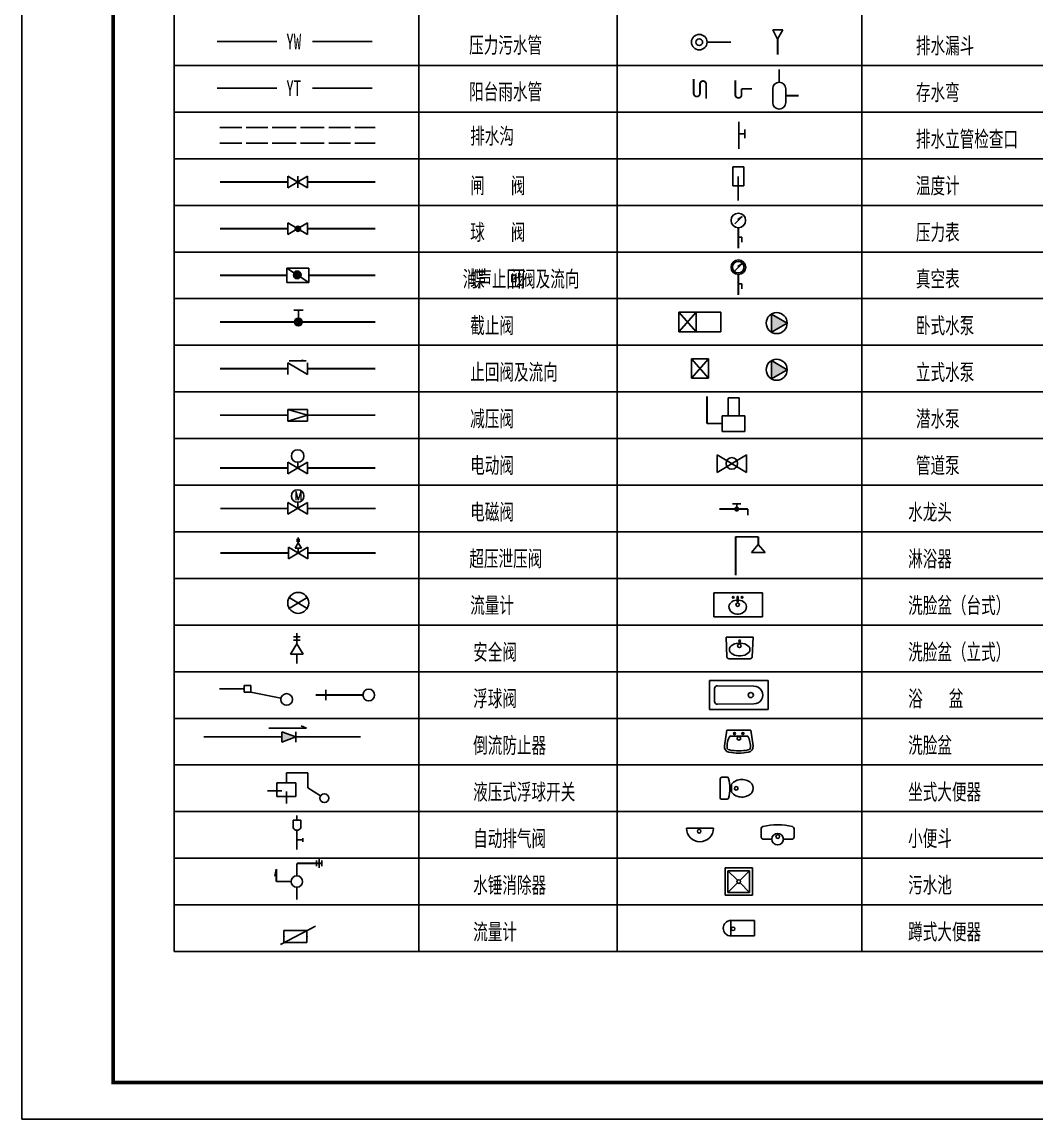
# Model space of a CAD drawing. Extents: x 27938 to 1507990, y 110129 to 923079.
# Drawn here: x 606451 to 634259, y 660457 to 690524 of the extents above; entities that cross this region are included whole.
import ezdxf
from ezdxf.enums import TextEntityAlignment as Align

# ---------------------------------------------------------------- set-up
doc = ezdxf.new("R2010")
doc.units = 0
doc.header["$LTSCALE"] = 1000
doc.header["$MEASUREMENT"] = 0
doc.layers.add('0s-水标注', color=7, linetype='Continuous')
doc.layers.add('图框', color=140, linetype='Continuous')
doc.layers.add('yichutu', color=7, linetype='Continuous', true_color=0xffffff, plot=False)
doc.styles.add('HZ', font='txt', dxfattribs={"bigfont": 'hztxt'})
doc.styles.add('ST', font='', dxfattribs={"width": 0.8})
doc.styles.get('ST').set_extended_font_data('SimSun')

# ---------------------------------------------------------------- blocks, each defined once
blk = doc.blocks.new('*X145')
at = {"color": 0, "linetype": 'Continuous'}
for p, q in [((-98904, -74050), (-98859, -74050)), ((-98903, -74040), (-98849, -74040)), ((-98894, -74060), (-98869, -74060)), ((-98888, -74030), (-98839, -74030)), ((-98884, -74070), (-98879, -74070)), ((-98873, -74020), (-98829, -74020)), ((-98858, -74010), (-98819, -74010)), ((-98843, -74000), (-98809, -74000)), ((-98828, -73990), (-98799, -73990)), ((-98813, -73980), (-98789, -73980)), ((-98798, -73970), (-98779, -73970)), ((-98783, -73960), (-98769, -73960)), ((-98768, -73950), (-98759, -73950)), ((-98753, -73940), (-98749, -73940))]:
    blk.add_line(p, q, dxfattribs=at)
blk = doc.blocks.new('*X149')
at = {"color": 0, "linetype": 'Continuous'}
for p, q in [((-73009, -33067), (-72910, -33067)), ((-73009, -33068), (-72909, -33068)), ((-73009, -33069), (-72909, -33069)), ((-73009, -33070), (-72909, -33070)), ((-73009, -33071), (-72909, -33071)), ((-73009, -33072), (-72909, -33072)), ((-73009, -33073), (-72909, -33073)), ((-73008, -33062), (-72911, -33062)), ((-73008, -33063), (-72910, -33063)), ((-73008, -33064), (-72910, -33064)), ((-73008, -33065), (-72910, -33065)), ((-73008, -33066), (-72910, -33066)), ((-73007, -33059), (-72911, -33059)), ((-73007, -33060), (-72911, -33060)), ((-73007, -33061), (-72911, -33061)), ((-73006, -33056), (-72912, -33056)), ((-73006, -33057), (-72912, -33057)), ((-73006, -33058), (-72912, -33058)), ((-73005, -33054), (-72913, -33054)), ((-73005, -33055), (-72913, -33055)), ((-73004, -33052), (-72914, -33052)), ((-73004, -33053), (-72914, -33053)), ((-73003, -33050), (-72915, -33050)), ((-73003, -33051), (-72915, -33051)), ((-73002, -33048), (-72916, -33048)), ((-73002, -33049), (-72916, -33049)), ((-73001, -33047), (-72917, -33047)), ((-73000, -33045), (-72918, -33045)), ((-73000, -33046), (-72918, -33046)), ((-72999, -33044), (-72919, -33044)), ((-72998, -33043), (-72920, -33043)), ((-72997, -33041), (-72922, -33041)), ((-72997, -33042), (-72921, -33042)), ((-72996, -33040), (-72922, -33040)), ((-72995, -33039), (-72923, -33039)), ((-72994, -33038), (-72924, -33038)), ((-72993, -33037), (-72926, -33037)), ((-72991, -33036), (-72927, -33036)), ((-72990, -33035), (-72928, -33035)), ((-72989, -33034), (-72929, -33034)), ((-72988, -33033), (-72931, -33033)), ((-72986, -33032), (-72932, -33032)), ((-72984, -33031), (-72934, -33031)), ((-72983, -33030), (-72936, -33030)), ((-72981, -33029), (-72937, -33029)), ((-72978, -33028), (-72940, -33028)), ((-72976, -33027), (-72942, -33027)), ((-72973, -33026), (-72945, -33026)), ((-72968, -33025), (-72950, -33025)), ((-73009, -33074), (-72909, -33074)), ((-73009, -33075), (-72909, -33075)), ((-73009, -33076), (-72909, -33076)), ((-73009, -33077), (-72909, -33077)), ((-73009, -33078), (-72909, -33078)), ((-73009, -33079), (-72909, -33079)), ((-73009, -33080), (-72909, -33080)), ((-73009, -33081), (-72910, -33081)), ((-73008, -33082), (-72910, -33082)), ((-73008, -33083), (-72910, -33083)), ((-73008, -33084), (-72910, -33084)), ((-73008, -33085), (-72910, -33085)), ((-73008, -33086), (-72910, -33086)), ((-73007, -33087), (-72911, -33087)), ((-73007, -33088), (-72911, -33088)), ((-73007, -33089), (-72911, -33089)), ((-73006, -33090), (-72912, -33090)), ((-73006, -33091), (-72912, -33091)), ((-73006, -33092), (-72912, -33092)), ((-73005, -33093), (-72913, -33093)), ((-73005, -33094), (-72913, -33094)), ((-73004, -33095), (-72914, -33095)), ((-73004, -33096), (-72914, -33096)), ((-73004, -33097), (-72915, -33097)), ((-73003, -33098), (-72915, -33098)), ((-73002, -33099), (-72916, -33099)), ((-73002, -33100), (-72916, -33100)), ((-73001, -33101), (-72917, -33101)), ((-73001, -33102), (-72918, -33102)), ((-73000, -33103), (-72918, -33103)), ((-72999, -33104), (-72919, -33104)), ((-72998, -33105), (-72920, -33105)), ((-72998, -33106), (-72921, -33106)), ((-72997, -33107), (-72921, -33107)), ((-72996, -33108), (-72922, -33108)), ((-72995, -33109), (-72923, -33109)), ((-72994, -33110), (-72924, -33110)), ((-72993, -33111), (-72925, -33111)), ((-72992, -33112), (-72926, -33112)), ((-72990, -33113), (-72928, -33113)), ((-72989, -33114), (-72929, -33114)), ((-72988, -33115), (-72930, -33115)), ((-72986, -33116), (-72932, -33116)), ((-72985, -33117), (-72933, -33117)), ((-72983, -33118), (-72935, -33118)), ((-72981, -33119), (-72937, -33119)), ((-72979, -33120), (-72939, -33120)), ((-72976, -33121), (-72942, -33121)), ((-72973, -33122), (-72945, -33122)), ((-72970, -33123), (-72949, -33123)), ((-72962, -33124), (-72956, -33124))]:
    blk.add_line(p, q, dxfattribs=at)
blk = doc.blocks.new('$VALVE$00000609')
for p, q in [((-344, -179), (459, 239)), ((263, 138), (-264, 138)), ((-264, 138), (-264, -137)), ((263, -137), (263, 138)), ((-264, -137), (263, -137))]:
    blk.add_line(p, q)
blk.add_lwpolyline([(459, 239, 0, 20, 0), (305, 171, 50, 50, 0)], format="xyseb")
for p in [(-264, 0), (263, 0)]:
    blk.add_point(p)
blk = doc.blocks.new('TK')
at = {"layer": '图框'}
blk.add_lwpolyline([(465375, 548714), (549475, 548714), (549475, 489314), (465375, 489314)], close=True, dxfattribs=at)
blk.add_lwpolyline([(465375, 548714), (549475, 548714), (549475, 489314), (465375, 489314)], close=True, dxfattribs=at)
at = {"layer": '图框', "const_width": 100}
blk.add_lwpolyline([(548475, 490314), (548475, 547714), (467875, 547714), (467875, 490314)], close=True, dxfattribs=at)
blk = doc.blocks.new('yct-841-594-84100-59399.9999999999-100-1000.0')
at = {"layer": 'yichutu', "color": 7, "true_color": 0xffffff}
blk.add_lwpolyline([(0, 0), (0, 59400), (84100, 59400), (84100, 0)], close=True, dxfattribs=at)

msp = doc.modelspace()

# ---------------------------------------------------------------- hatches: boundary and pattern name
at = {"layer": '0s-水标注', "ltscale": 1.5}
for points in [[(614106.4, 683591.4, 1.0000033), (613893.4, 683591.4, 1.0000033)], [(627002.4, 682021.3), (627433.7, 682270.4), (627002.4, 682519.4)], [(627002.4, 680743.3), (627433.7, 680992.4), (627002.4, 681241.4)], [(613575.3, 670789.1), (613575.3, 671073.1), (613965.5, 670931.1)]]:
    msp.add_hatch(color=256, dxfattribs=at).paths.add_polyline_path(points)

# ---------------------------------------------------------------- linework, layer by layer
for p, q in [((610628.4, 712997.6), (610628.4, 665048.8)), ((617337.9, 665048.8), (617337.9, 713006.8)), ((622769.4, 665048.8), (622769.4, 713006.8)), ((629478.9, 665048.8), (629478.9, 713006.8)), ((627043.6, 690311.4), (627312, 690311.4)), ((627171.4, 690055.8), (627043.6, 690311.4)), ((627312, 690311.4), (627171.4, 690052.8)), ((610628.4, 689330.8), (659748.4, 689330.8)), ((627037.8, 688314.7), (627037.8, 688693.3)), ((627392.8, 688314.7), (627392.8, 688693.3)), ((610628.4, 688052.8), (659748.4, 688052.8)), ((611879.6, 687628.5), (612476, 687628.5)), ((612595.3, 687628.5), (613191.7, 687628.5)), ((613310.9, 687628.5), (613967, 687628.5)), ((614086.3, 687628.5), (614742.3, 687628.5)), ((614861.6, 687628.5), (615458, 687628.5)), ((615577.3, 687628.5), (616139.6, 687628.5)), ((626272.6, 687453.3), (626106.4, 687453.3)), ((626272.6, 687572.1), (626272.6, 687334.5)), ((611879.6, 687199.1), (612476, 687199.1)), ((612595.3, 687199.1), (613191.7, 687199.1)), ((613310.9, 687199.1), (613967, 687199.1)), ((614086.3, 687199.1), (614742.3, 687199.1)), ((614861.6, 687199.1), (615458, 687199.1)), ((615577.3, 687199.1), (616139.6, 687199.1)), ((610628.4, 686774.8), (659748.4, 686774.8)), ((625943.9, 686033.3), (625943.9, 686555.2)), ((625943.9, 686555.2), (626242.9, 686555.2)), ((626242.9, 686033.3), (626242.9, 686555.2)), ((613745.8, 685976), (614278.3, 686295.5)), ((613745.8, 686295.5), (614278.3, 685976)), ((613745.8, 686295.5), (613745.8, 685976)), ((614012, 686295.5), (614012, 685976)), ((614278.3, 686295.5), (614278.3, 685976)), ((625943.9, 686033.3), (626242.9, 686033.3)), ((610628.4, 685496.8), (659748.4, 685496.8)), ((613745.8, 685017.5), (613745.8, 684698)), ((613745.8, 684698), (614278.3, 685017.5)), ((613745.8, 685017.5), (614278.3, 684698)), ((614278.3, 685017.5), (614278.3, 684698)), ((625999.5, 684990), (626202.8, 685193.5)), ((626202.8, 685193.5), (626082.3, 685113.1)), ((626102.3, 685093), (626082.3, 685113.1)), ((626095.4, 684625.5), (626192.1, 684625.5)), ((626192.1, 684625.5), (626192.1, 684485.9)), ((610628.4, 684218.8), (659748.4, 684218.8)), ((613710.3, 683775), (614313.8, 683775)), ((614313.8, 683384.5), (613710.3, 683775)), ((613710.3, 683775), (613710.3, 683384.5)), ((614313.8, 683775), (614313.8, 683384.5)), ((625996.7, 683698.6), (626200, 683902.1)), ((626200, 683902.1), (626079.6, 683821.7)), ((626099.6, 683801.7), (626079.6, 683821.7)), ((613710.3, 683384.5), (614313.8, 683384.5)), ((626095.4, 683347.5), (626192.1, 683347.5)), ((626192.1, 683347.5), (626192.1, 683207.9)), ((610628.4, 682940.8), (659748.4, 682940.8)), ((613902, 682621.3), (614157.6, 682621.3)), ((614029.8, 682301.8), (614029.8, 682621.3)), ((624467.2, 682568), (624935.3, 682035.5)), ((624935.3, 682568), (624467.2, 682035.5)), ((624467.2, 682035.5), (624467.2, 682568)), ((624467.2, 682568), (625615.6, 682568)), ((624935.3, 682035.5), (624935.3, 682568)), ((625615.6, 682568), (625615.6, 682035.5)), ((627433.7, 682270.4), (627002.4, 682519.4)), ((627002.4, 682519.4), (627002.4, 682021.3)), ((627002.4, 682021.3), (627433.7, 682270.4)), ((624467.2, 682035.5), (625615.6, 682035.5)), ((610628.4, 681662.8), (659748.4, 681662.8)), ((613745.8, 681183.5), (614278.3, 680864)), ((613745.8, 681183.5), (613745.8, 680864)), ((613777.7, 681236.8), (614246.3, 681236.8)), ((614278.3, 681183.5), (614278.3, 680864)), ((624807.4, 680757.5), (624807.4, 681290)), ((625275.4, 681290), (624807.4, 680757.5)), ((624807.4, 681290), (625275.4, 680757.5)), ((624807.4, 681290), (625275.4, 681290)), ((625275.4, 680757.5), (625275.4, 681290)), ((627433.7, 680992.4), (627002.4, 681241.4)), ((627002.4, 681241.4), (627002.4, 680743.3)), ((624807.4, 680757.5), (625275.4, 680757.5)), ((627002.4, 680743.3), (627433.7, 680992.4)), ((610628.4, 680384.8), (659748.4, 680384.8)), ((626115.4, 680223.7), (625812.2, 680223.7)), ((625812.2, 679732.7), (625812.2, 680223.7)), ((626115.4, 679732.7), (626115.4, 680223.7)), ((613745.8, 679905.5), (614278.3, 679905.5)), ((613745.8, 679905.5), (614278.3, 679745.8)), ((613745.8, 679905.5), (613745.8, 679586)), ((614278.3, 679905.5), (614278.3, 679586)), ((614278.3, 679745.8), (613745.8, 679586)), ((613745.8, 679586), (614278.3, 679586)), ((625655.2, 679303.3), (625655.2, 679732.7)), ((625655.2, 679732.7), (626272.3, 679732.7)), ((626115.4, 679732.7), (625812.2, 679732.7)), ((626272.3, 679303.3), (626272.3, 679732.7)), ((625655.2, 679303.3), (626272.3, 679303.3)), ((610628.4, 679106.8), (659748.4, 679106.8)), ((625515.5, 678658.9), (625515.5, 678179.6)), ((625515.5, 678658.9), (626314.3, 678179.6)), ((625515.5, 678179.6), (626314.3, 678658.9)), ((626314.3, 678658.9), (626314.3, 678179.6)), ((613745.8, 678458), (614278.3, 678138.5)), ((614278.3, 678458), (613745.8, 678138.5)), ((613745.8, 678458), (613745.8, 678138.5)), ((614012, 678308), (614012, 678456.3)), ((614278.3, 678458), (614278.3, 678138.5)), ((610628.4, 677828.8), (659748.4, 677828.8)), ((610628.4, 677828.8), (659748.4, 677828.8)), ((613745.8, 677349.5), (613745.8, 677030)), ((613745.8, 677030), (614278.3, 677349.5)), ((613745.8, 677349.5), (614278.3, 677030)), ((614012, 677189.8), (614012, 677360.2)), ((614278.3, 677349.5), (614278.3, 677030)), ((625574.1, 677173.9), (626355, 677173.9)), ((625935.4, 677320.9), (626166.1, 677320.9)), ((626050.8, 677173.9), (626050.8, 677320.9)), ((626355, 677027), (626355, 677173.9)), ((610628.4, 676550.8), (647607.4, 676550.8)), ((614026.1, 676245.1), (613939.9, 676101.3)), ((614073.5, 676337), (613981.5, 676337)), ((614073.5, 676293.3), (613981.5, 676293.3)), ((614026.1, 676245.1), (614026.1, 676393)), ((614112.4, 676101.3), (614026.1, 676245.1)), ((626642.7, 676413.5), (626019.5, 676413.5)), ((626019.5, 676413.5), (626642.7, 676413.5)), ((626642.7, 676200.5), (626642.7, 676413.5)), ((626642.7, 676266.5), (626642.7, 676413.5)), ((613759.9, 675809.6), (614292.4, 676129.1)), ((613759.9, 676129.1), (614292.4, 675809.6)), ((613759.9, 676129.1), (613759.9, 675809.6)), ((614112.4, 676101.3), (613939.9, 676101.3)), ((614026.1, 675969.4), (614026.1, 676101.3)), ((614292.4, 676129.1), (614292.4, 675809.6)), ((626642.7, 676200.5), (626456.3, 675981.5)), ((626456.3, 675981.5), (626829.1, 675981.5)), ((626829.1, 675981.5), (626642.7, 676200.5)), ((610628.4, 675272.8), (647607.4, 675272.8)), ((613759.9, 674762.6), (614292.4, 674443.1)), ((613759.9, 674443.1), (614292.4, 674762.6)), ((626759.5, 674876.8), (625421.6, 674876.8)), ((625421.6, 674876.8), (625421.6, 674216.2)), ((625937.8, 674773.3), (625971.7, 674739.4)), ((625937.8, 674739.4), (625971.7, 674773.3)), ((626058.5, 674780.3), (626094.5, 674780.3)), ((626181.4, 674773.3), (626215.3, 674739.4)), ((626215.3, 674773.3), (626181.4, 674739.4)), ((626759.5, 674216.2), (626759.5, 674876.8)), ((626051.5, 674678.3), (626062.8, 674678.3)), ((626101.6, 674678.3), (626090.3, 674678.3)), ((626237.1, 674633.1), (626196.5, 674655.2)), ((625421.6, 674216.2), (626759.5, 674216.2)), ((610628.4, 673994.8), (647607.4, 673994.8)), ((614084.4, 673668.6), (613900.4, 673668.6)), ((614084.4, 673581.3), (613900.4, 673581.3)), ((625761.3, 673659.3), (625782.9, 673128.9)), ((625761.3, 673659.3), (626499.3, 673659.3)), ((626113.3, 673577.9), (626147.3, 673544)), ((626147.3, 673577.9), (626113.3, 673544)), ((626499.3, 673659.3), (626477.6, 673128.9)), ((613989.7, 673484.8), (613817.2, 673197.2)), ((614162.2, 673197.2), (613989.7, 673484.8)), ((614162.2, 673197.2), (613817.2, 673197.2)), ((626417.7, 673071.3), (625842.9, 673071.3)), ((610628.4, 672716.8), (647607.4, 672716.8)), ((612541.1, 672342.5), (612729.5, 672342.5)), ((612541.1, 672342.5), (612541.1, 672156.1)), ((612729.5, 672342.5), (612729.5, 672156.1)), ((625303.3, 672473.8), (626909.6, 672473.8)), ((625303.3, 672473.8), (625303.3, 671681.8)), ((626515.1, 672316.4), (625525, 672331.8)), ((626909.6, 672473.8), (626909.6, 671681.8)), ((612541.1, 672156.1), (612729.5, 672156.1)), ((612729.5, 672156.1), (613552.4, 671988.2)), ((614781.3, 671935.8), (614781.3, 672219.8)), ((625445.3, 672188.9), (625445.3, 672253.2)), ((625445.3, 672188.9), (625445.3, 671966.7)), ((625445.3, 671966.7), (625445.3, 671902.4)), ((625525, 671823.8), (626515.1, 671839.2)), ((610628.4, 671438.8), (647607.4, 671438.8)), ((625303.3, 671681.8), (626909.6, 671681.8)), ((613219.8, 671168.4), (614251.6, 671168.4)), ((614251.6, 671168.4), (614104.2, 671237.8)), ((625714.5, 670683.8), (625776.7, 671114.2)), ((625776.7, 671114.2), (626436.2, 671114.2)), ((626436.2, 671114.2), (626498.4, 670683.8)), ((613575.3, 670789.1), (613575.3, 671073.1)), ((613965.5, 670931.1), (613575.3, 671073.1)), ((613965.5, 670931.1), (613575.3, 670789.1)), ((613965.5, 670789.1), (613965.5, 671073.1)), ((626009.9, 670953.2), (625861.5, 670953.2)), ((626010.9, 671002.6), (625971.9, 671041.7)), ((625971.9, 671002.6), (626010.9, 671041.7)), ((626203, 670953.2), (626009.9, 670953.2)), ((626201.9, 671002.6), (626241, 671041.7)), ((626201.9, 671041.7), (626241, 671002.6)), ((626351.4, 670953.2), (626203, 670953.2)), ((610628.4, 670160.8), (647607.4, 670160.8)), ((613704.5, 669943), (614292.1, 669943)), ((613704.5, 669673.3), (613704.5, 669943)), ((614292.1, 669943), (614292.1, 669536.4)), ((613443.6, 669673.3), (613965.4, 669673.3)), ((613443.6, 669673.3), (613443.6, 669300.6)), ((613965.4, 669673.3), (613965.4, 669300.6)), ((625598.1, 669259.8), (625598.1, 669783.8)), ((625636.4, 669822.1), (625791, 669822.1)), ((625904.8, 669630.4), (625904.8, 669413.2)), ((613443.6, 669300.6), (613965.4, 669300.6)), ((614292.1, 669536.4), (614641.5, 669315.8)), ((625860.1, 669541), (625904.8, 669541)), ((625904.8, 669502.6), (625860.1, 669502.6)), ((625791, 669221.5), (625636.4, 669221.5)), ((610628.4, 668882.8), (647607.4, 668882.8)), ((613885.6, 668648.4), (614093.8, 668648.4)), ((613885.6, 668440.6), (613885.6, 668648.4)), ((614093.8, 668440.6), (614093.8, 668648.4)), ((624670.8, 668429.1), (625412.1, 668429.1)), ((626720.9, 668183.9), (626720.9, 668415.9)), ((627621.9, 668415.9), (627621.9, 668183.9)), ((613989.7, 668105.4), (614149.5, 668105.4)), ((614149.5, 668158.7), (614149.5, 668052.2)), ((627013.2, 668126.4), (626778.4, 668126.4)), ((627564.4, 668126.4), (627329.7, 668126.4)), ((610628.4, 667604.8), (647607.4, 667604.8)), ((614529.5, 667543.9), (614529.5, 667384.1)), ((614604.7, 667583.8), (614604.7, 667344.2)), ((614675.5, 667543.9), (614675.5, 667384.1)), ((625733.7, 666593), (625733.7, 667338.5)), ((625733.7, 667338.5), (626479.2, 667338.5)), ((625808.2, 667264), (626071.5, 667000.8)), ((625808.2, 666667.6), (625808.2, 667264)), ((625808.2, 667264), (626404.6, 667264)), ((626404.6, 667264), (626141.3, 667000.7)), ((626404.6, 666667.6), (626404.6, 667264)), ((626479.2, 666593), (626479.2, 667338.5)), ((626070.6, 666930), (625808.2, 666667.6)), ((626142.2, 666930), (626404.6, 666667.6)), ((625733.7, 666593), (626479.2, 666593)), ((625808.2, 666667.6), (626404.6, 666667.6)), ((610628.4, 666326.8), (647607.4, 666326.8)), ((625892.3, 665474.8), (625892.3, 665900.8)), ((625892.3, 665900.8), (626533.6, 665900.8)), ((626533.6, 665900.8), (626533.6, 665474.8)), ((625892.3, 665474.8), (626533.6, 665474.8)), ((610628.4, 665048.8), (659748.4, 665048.8))]:
    msp.add_line(p, q, dxfattribs=at)
at = {"layer": '0s-水标注', "ltscale": 1.5, "const_width": 50}
for points in [[(627171.4, 689624.8), (627171.4, 690052.8)], [(611800.2, 689988.7), (613447, 689988.7)], [(614409.5, 689988.7), (616060.2, 689988.7)], [(625236.5, 689969.8), (625896.1, 689969.8)], [(627215.3, 688870.8), (627215.3, 689225.8)], [(624871, 688958), (624871, 688564)], [(625041.4, 688819.6), (625041.4, 688564)], [(625211.8, 688819.6), (625211.8, 688425.5)], [(626012.6, 688920.8), (626012.6, 688526.8)], [(611800.2, 688710.7), (613447, 688710.7)], [(614409.5, 688710.7), (616060.2, 688710.7)], [(626183, 688692), (626470.5, 688692)], [(626183, 688692), (626183, 688526.8)], [(627392.8, 688504), (627747.8, 688504)], [(626106.4, 687786.5), (626106.4, 687041)], [(611879.6, 686135.8), (613745.8, 686135.8)], [(614278.3, 686135.8), (616139.6, 686135.8)], [(626090.5, 686290.3), (626090.5, 685623.2)], [(611879.6, 684857.8), (613745.8, 684857.8)], [(614278.3, 684857.8), (616139.6, 684857.8)], [(626095.4, 684883.1), (626095.4, 684318.3)], [(611879.6, 683579.8), (613710.3, 683579.8)], [(614313.8, 683579.8), (616139.6, 683579.8)], [(626095.4, 683605.1), (626095.4, 683040.3)], [(611879.6, 682301.8), (616139.6, 682301.8)], [(611879.6, 681023.8), (613745.8, 681023.8)], [(614278.3, 681023.8), (616139.6, 681023.8)], [(625236.4, 680266.2), (625236.4, 679518)], [(611879.6, 679745.8), (613745.8, 679745.8)], [(614278.3, 679745.8), (616139.6, 679745.8)], [(625236.4, 679518), (625655.2, 679518)], [(611879.6, 678298.3), (613745.8, 678298.3)], [(614278.3, 678298.3), (616139.6, 678298.3)], [(611888.6, 677189.8), (613745.8, 677189.8)], [(614278.3, 677189.8), (616148.6, 677189.8)], [(625577.1, 677173.9), (626355, 677173.9)], [(626355, 677004.4), (626355, 677173.9)], [(626019.5, 676413.5), (626019.5, 675359.4)], [(626019.5, 676413.5), (626642.7, 676413.5)], [(626642.7, 676200.5), (626642.7, 676413.5)], [(611893.7, 675969.4), (613759.9, 675969.4)], [(614292.4, 675969.4), (616153.7, 675969.4)], [(613989.7, 673484.8), (613989.7, 673780.5)], [(613989.7, 672933.4), (613989.7, 673197.2)], [(611859.7, 672249.3), (612541.1, 672249.3)], [(615800.2, 672077.8), (614505.5, 672077.8)], [(611437.7, 670931.1), (613575.3, 670931.1)], [(613965.5, 670931.1), (615736.9, 670931.1)], [(613580.9, 669452.9), (613180.8, 669452.9)], [(613704.5, 669442.6), (613704.5, 669100.5)], [(613989.7, 668784.8), (613989.7, 668648.4)], [(613989.7, 668371.7), (613989.7, 667839.2)], [(613989.7, 667464), (613989.7, 667122)], [(613989.7, 667464), (614675.5, 667464)], [(613425.9, 667307.8), (613387.7, 667108.9)], [(613425.9, 667307.8), (613425.9, 666965.8)], [(613425.9, 666965.8), (613833.5, 666965.8)], [(613989.7, 666809.6), (613989.7, 666467.6)]]:
    msp.add_lwpolyline(points, dxfattribs=at)
for points in [[(625211.8, 688819.6, 1), (625041.4, 688819.6, 1)], [(624871, 688564, 1), (625041.4, 688564, 1)], [(626012.6, 688526.8, 1), (626183, 688526.8, 1)]]:
    msp.add_lwpolyline(points, format="xyb", dxfattribs=at)
at = {"layer": '0s-水标注', "ltscale": 1.5}
for points, const_width in [([(613981.9, 684854.6, 1), (614052.9, 684854.6, 1)], 71), ([(613976.5, 682301.8, 1), (614083, 682301.8, 1)], 106.5)]:
    msp.add_lwpolyline(points, format="xyb", close=True, dxfattribs=dict(at, const_width=const_width))
for points in [[(626094.5, 674780.3), (626088.5, 674636.3), (626064.5, 674636.3), (626058.5, 674780.3)], [(625916, 674633.1), (625857.3, 674572.5), (625841.8, 674536.8), (625836.5, 674499.3)], [(625836.5, 674499.3), (625841.8, 674456.9), (625857.3, 674416.4), (625882.4, 674379.4), (625916, 674347.7), (625956.5, 674322.7), (626002.4, 674305.3), (626051.5, 674296.4), (626101.6, 674296.4), (626150.7, 674305.3), (626196.5, 674322.7), (626237.1, 674347.7), (626270.7, 674379.4), (626295.8, 674416.4), (626311.3, 674456.9), (626316.5, 674499.3)], [(626051.5, 674678.3), (626002.4, 674670.5), (625956.5, 674655.2), (625916, 674633.1)], [(626196.5, 674655.2), (626150.7, 674670.5), (626101.6, 674678.3)], [(626316.5, 674499.3), (626311.3, 674536.8), (626295.8, 674572.5), (626270.7, 674605.1), (626237.1, 674633.1)], [(626412.3, 673325.4), (626406.1, 673362.2), (626387.9, 673397.4), (626358.4, 673429.4), (626319, 673456.9), (626271.3, 673478.7), (626217.4, 673493.7), (626159.8, 673501.4), (626100.8, 673501.4), (626043.1, 673493.7), (625989.3, 673478.7), (625941.6, 673456.9), (625902.1, 673429.4), (625872.7, 673397.4), (625854.4, 673362.2), (625848.3, 673325.4), (625854.4, 673288.6), (625872.7, 673253.4), (625902.1, 673221.3), (625941.6, 673193.8), (625989.3, 673172.1), (626043.1, 673157), (626100.8, 673149.3), (626159.8, 673149.3), (626217.4, 673157), (626271.3, 673172.1), (626319, 673193.8), (626358.4, 673221.3), (626387.9, 673253.4), (626406.1, 673288.6), (626412.3, 673325.4)]]:
    msp.add_lwpolyline(points, dxfattribs=at)
for centre, radius in [((625023.5, 689969.8), 213), ((625023.5, 689969.8), 91.6), ((626095.4, 685083.1), 200), ((614017.4, 684854.6), 71), ((614012, 684857.8), 31), ((626095.7, 683802.6), 200), ((626092, 683802.4), 158.8), ((613999.9, 683591.4), 106.5), ((627146.2, 682270.4), 287.6), ((614029.8, 682301.8), 106.5), ((627146.2, 680992.4), 287.6), ((614012, 678626.7), 170.4), ((625916.3, 678424.9), 159.8), ((614012, 677530.6), 170.4), ((626050.8, 677173.9), 50), ((614026.1, 674602.8), 287.6), ((625954.7, 674756.3), 24), ((626198.3, 674756.3), 24), ((626075.3, 674554.8), 50), ((626130.3, 673560.9), 24), ((626122.8, 673428.2), 50), ((613708.9, 671956.2), 159.8), ((615960, 672077.8), 159.8), ((626435.9, 672076.7), 70.5), ((625991.4, 671022.2), 27.6), ((626110.9, 670890.3), 50), ((626221.4, 671022.2), 27.6), ((614742.8, 669251.8), 119.8), ((626037.4, 669519.5), 50), ((625020.8, 668344.5), 50), ((627171.4, 668126.4), 158.3), ((627176.5, 668197.6), 50), ((613989.7, 666965.8), 156.2), ((626106.4, 666965), 50), ((625950.3, 665670.1), 50)]:
    msp.add_circle(centre, radius, dxfattribs=at)
for centre, radius, start, end in [((627215.3, 688693.3), 177.5, 0, 180), ((627215.3, 688314.7), 177.5, 180, 0), ((626050.8, 677173.9), 23, 0, 180), ((626050.8, 677173.9), 23, 180, 0), ((625842.9, 673131.3), 60, 182.3373, 270), ((626417.7, 673131.3), 60, 270, 357.66269), ((625523.8, 672253.2), 78.5, 89.11176, 180.00001), ((626528.6, 672077.8), 239, 266.76386, 93.23611), ((625523.8, 671902.4), 78.5, 179.99999, 270.88824), ((626345.5, 670677.7), 556.9, 150.35666, 186.38465), ((625867.3, 670677.7), 557, 353.61611, 29.64229), ((625866.3, 670661.9), 153.4, 171.77235, 259.00555), ((625861.2, 670646), 75.5, 203.63321, 260.44973), ((626106.4, 671898.1), 1412.7, 259.00558, 280.99442), ((626106.4, 671898.1), 1351.3, 259.00558, 280.99442), ((626349.1, 670649.3), 79.2, 280.96161, 334.95535), ((626346.6, 670661.9), 153.4, 280.99442, 8.22765), ((625636.4, 669783.8), 38.3, 90, 180.00001), ((625791, 669783.8), 38.3, 13.3667, 90), ((624688.5, 669521.8), 1171.6, 346.6333, 13.3667), ((626191.8, 669384.8), 377.7, 43.16322, 139.43984), ((626286.4, 669521.8), 217.8, 326.12478, 33.87524), ((626191.8, 669658.8), 377.7, 220.56015, 316.83679), ((625636.4, 669259.8), 38.3, 180.00001, 270), ((625791, 669259.8), 38.3, 270, 346.6333), ((613989.7, 668484.8), 113.1, 202.9735, 337.0265), ((625041.4, 668429.1), 370.6, 180, 0), ((626778.4, 668415.9), 57.5, 103.3667, 180), ((627171.4, 666762), 1757.4, 76.6333, 103.3667), ((627564.4, 668415.9), 57.5, 0, 76.6333), ((626778.4, 668183.9), 57.5, 180, 270), ((627564.4, 668183.9), 57.5, 270, 0), ((625892.3, 665687.8), 213, 90, 270)]:
    msp.add_arc(centre, radius, start, end, dxfattribs=at)
msp.add_solid([(614118.5, 681236.8), (614246.3, 681236.8), (614118.5, 681236.8), (614118.5, 681279.4)], dxfattribs=at)

# ---------------------------------------------------------------- block references
msp.add_blockref('TK', (141075.6, 171143.3))
at = {"layer": '0s-水标注', "ltscale": 1.5, "xscale": 0.7099999999627471, "yscale": 0.7099999999627471, "zscale": 0.7099999999627471}
for p in [(696308.2, 737684.5), (696305.4, 736393.1)]:
    msp.add_blockref('*X145', p, dxfattribs=at)
at = {"layer": '0s-水标注', "ltscale": 1.5, "xscale": -1}
msp.add_blockref('*X149', (553091.7, 710248), dxfattribs=at)
at = {"layer": '0s-水标注', "xscale": 1.2, "yscale": 1.2, "zscale": 1.2}
msp.add_blockref('$VALVE$00000609', (613950.6, 665458), dxfattribs=at)
at = {"layer": 'yichutu'}
msp.add_blockref('yct-841-594-84100-59399.9999999999-100-1000.0', (606450.6, 660457), dxfattribs=at)

# ---------------------------------------------------------------- texts
at = {"layer": '0s-水标注', "ltscale": 1.5, "style": 'ST', "width": 0.7}
for s, p in [('YW', (613903.9, 689988.7)), ('YT', (613903.9, 688710.7))]:
    msp.add_text(s, height=426, dxfattribs=at).set_placement(p, align=Align.MIDDLE)
at = {"layer": '0s-水标注', "style": 'HZ', "width": 0.8}
for s, height, p in [('压力污水管', 500, (618713.6, 689621.7)), ('排水漏斗', 500, (630964.5, 689605)), ('阳台雨水管', 500, (618713.6, 688343.7)), ('存水弯', 500, (630964.5, 688324.8)), ('排水沟', 500, (618742.4, 687130.7)), ('排水立管检查口', 500, (630964.5, 687046.8)), ('闸  阀', 500, (618742.4, 685773.3)), ('温度计', 500, (630964.5, 685768.8)), ('球  阀', 500, (618742.4, 684495.3)), ('压力表', 500, (630964.5, 684493)), ('消声止回阀及流向', 500, (618538.3, 683215)), ('蝶  阀', 500, (618742.4, 683217.3)), ('真空表', 500, (630964.5, 683215)), ('截止阀', 500, (618742.4, 681937)), ('卧式水泵', 500, (630964.5, 681937)), ('止回阀及流向', 500, (618742.4, 680661.3)), ('立式水泵', 500, (630964.5, 680659)), ('减压阀', 500, (618742.4, 679383.3)), ('潜水泵', 500, (630964.5, 679381)), ('电动阀', 500, (618742.4, 678105.3)), ('管道泵', 500, (630964.5, 678103)), ('M', 250, (613922.4, 677417.3)), ('电磁阀', 500, (618742.4, 676827.3)), ('水龙头', 500, (630750.8, 676825)), ('超压泄压阀', 500, (618718.4, 675549.3)), ('淋浴器', 500, (630750.8, 675544.8)), ('流量计', 500, (618742.4, 674271.3)), ('洗脸盆（台式）', 500, (630750.8, 674269)), ('安全阀', 500, (618823.5, 672988.8)), ('洗脸盆（立式）', 500, (630750.8, 672991)), ('浮球阀', 500, (618823.5, 671715.3)), ('浴  盆', 500, (630750.8, 671713)), ('倒流防止器', 500, (618823.5, 670432.8)), ('洗脸盆', 500, (630750.8, 670435)), ('液压式浮球开关', 500, (618823.5, 669157)), ('坐式大便器', 500, (630750.8, 669157)), ('自动排气阀', 500, (618823.5, 667879)), ('小便斗', 500, (630750.8, 667883.5)), ('水锤消除器', 500, (618823.5, 666601)), ('污水池', 500, (630750.8, 666605.5)), ('流量计', 500, (618823.5, 665323)), ('蹲式大便器', 500, (630750.8, 665323))]:
    msp.add_text(s, height=height, rotation=0, dxfattribs=at).set_placement(p)

doc.saveas('drawing.dxf')
